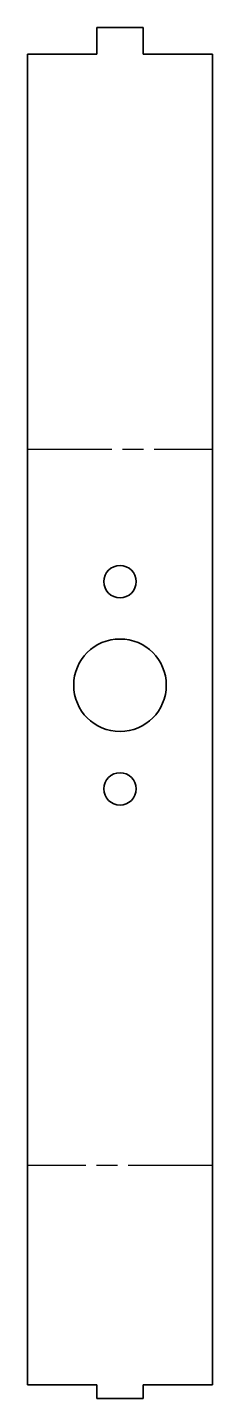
# Model space of a CAD drawing. Header units: millimetres. Extents: x 0 to 20, y 0 to 148.
import ezdxf

# ---------------------------------------------------------------- set-up
doc = ezdxf.new("R2010")
doc.units = ezdxf.units.MM
doc.linetypes.add('Chain', pattern=[13.68, 9.12, -1.14, 2.28, -1.14])
doc.layers.add('Bend Centerline (ANSI)', color=7, linetype='Chain', lineweight=25)
doc.layers.add('Visible (ANSI)', color=7, linetype='Continuous', lineweight=35)

# ---------------------------------------------------------------- blocks, each defined once
blk = doc.blocks.new('P-BTC-V004-SOPOT001_Chapas Cuerpo Central 1_P-BTC-V004-SOPOT001 (desplegada)')
at = {"layer": 'Bend Centerline (ANSI)'}
for p, q in [((-10, 28.5), (10, 28.5)), ((10, -48.9), (-10, -48.9))]:
    blk.add_line(p, q, dxfattribs=at)
at = {"layer": 'Visible (ANSI)'}
for p, q in [((-2.5, 74.09), (-2.5, 71.19)), ((2.5, 74.09), (-2.5, 74.09)), ((2.5, 71.19), (2.5, 74.09)), ((-10, -72.59), (-10, 71.19)), ((-10, 71.19), (-2.5, 71.19)), ((2.5, 71.19), (10, 71.19)), ((10, 71.19), (10, -72.59)), ((-2.5, -72.59), (-10, -72.59)), ((-2.5, -72.59), (-2.5, -74.09)), ((10, -72.59), (2.5, -72.59)), ((2.5, -74.09), (2.5, -72.59)), ((-2.5, -74.09), (2.5, -74.09))]:
    blk.add_line(p, q, dxfattribs=at)
for centre, radius in [((0, 14.2), 1.75), ((0, 3), 5), ((0, -8.2), 1.75)]:
    blk.add_circle(centre, radius, dxfattribs=at)

msp = doc.modelspace()

# ---------------------------------------------------------------- block references
msp.add_blockref('P-BTC-V004-SOPOT001_Chapas Cuerpo Central 1_P-BTC-V004-SOPOT001 (desplegada)', (10, 74.09))

doc.saveas('drawing.dxf')
